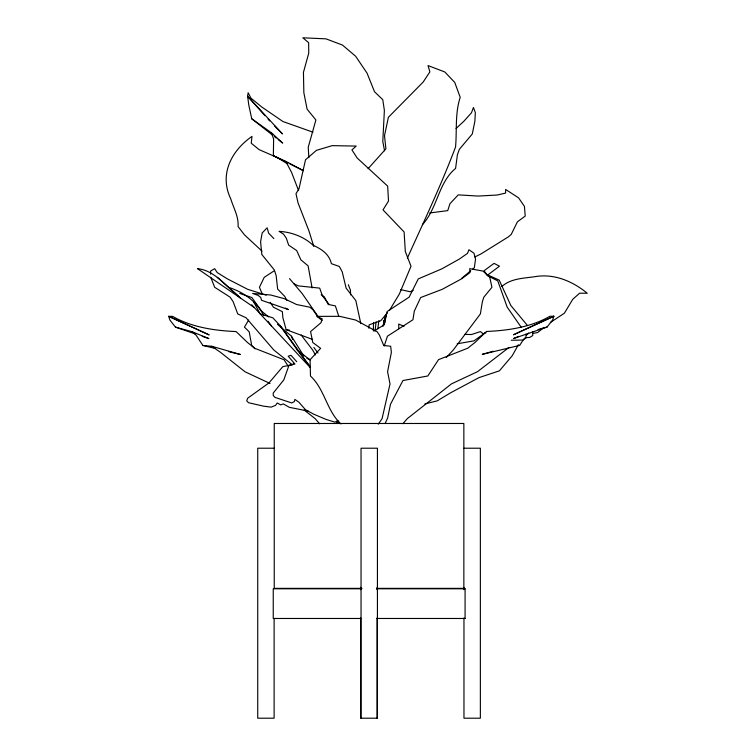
<?xml version="1.0" encoding="UTF-8"?>
<svg xmlns="http://www.w3.org/2000/svg" width="756" height="756" viewBox="0 0 756 756"><rect width="100%" height="100%" fill="white"/><g stroke="black" fill="none" stroke-linecap="round" stroke-linejoin="round"><path stroke-width="1.13" d="M287.856 162.946L273.37 155.727L273.615 139.009L271.461 132.801L251.748 118.786L248.781 104.989L247.637 96.296L248.129 92.742L250.983 98.157L261.557 106.851L282.942 121.527L312.956 132.177M526.025 334.133L525.959 338.102L522.878 340.049L511.245 340.247M368.89 328.255L369.108 324.853L380.778 320.724L387.422 312.719M373.54 322.5L373.37 331.043M375.08 330.854L376.101 321.848M377.839 328.784L378.86 320.591M383.084 325.628L385.39 315.781M382.99 326.223L386.543 313.938M384.228 345.993L387.412 336.222L412.937 319.76L414.279 311.198L420.657 297.552L442.26 289.312L461.661 278.784L470.034 272.547L469.712 268.663L482.99 271.083L489.756 277.301L491.939 287.271L483.84 297.193L482.375 301.701L480.381 313.91L453.279 350L446.238 357.522M407.389 258.032C423.984 221.281 441.353 184.719 455.556 146.985C457.021 130.382 454.866 113.532 460.206 97.344L454.734 82.404L444.811 71.971L428.028 65.564L429.88 71.896L423.162 82.054L388.386 117.303L384.502 135.664L385.9 148.838L368.077 168.692M385.154 423.426L387.62 418.087L390.493 404.243L402.957 380.533L427.83 375.978L438.518 359.658L467.709 348.232L475.061 342.402L486.458 331.468C508.127 330.552 530.986 327.15 549.933 316.273L553.817 316.254L552.655 319.968L547.108 327.008L513.655 338.499L518.824 336.382M518.332 344.812L512.256 355.707L499.404 370.837L478.992 377.622L450.727 392.742L437.242 400.85L424.881 403.931M248.639 320.062L244.434 327.112L249.206 331.818L251.701 345.473L254.989 348.847M493.224 351.219L482.224 354.366L519.665 345.379L523.965 338.839M378.274 424.163L382.054 418.711L390.02 383.972L387.582 371.772L391.381 352.277L390.672 346.267L383.717 345.473L379.446 335.191L377.225 331.818L355.689 320.062L339.699 316.348L316.783 316.367L322.122 318.796L321.016 322.699L310.584 331.563L312.767 342.496L320.62 348.327L310.073 359.752L310.489 376.072C324.683 389.047 326.772 411.028 340.947 423.936M422.453 224.636C437.544 208.316 438.196 182.716 455.584 168.418L457.389 154.819L459.346 149.329L472.273 133.982L474.872 121.3L475.326 112.578L473.445 107.475L471.46 112.786L463.815 121.31L456.038 128.511M389.633 310.055L399.385 293.952L411.028 266.244L405.31 251.493L404.11 231.988L383.018 209.875L388.508 201.049L387.658 186.127L357.182 158.013L351.937 149.905L356.208 146.088L332.177 145.634L316.424 150.359L305.519 159.79L298.951 188.915L295.983 193.668L298.025 202.863L308.93 230.845L313.759 246.38M402.853 423.729L407.323 418.616L451.474 383.878L477.527 371.668L508.892 347.505M267.18 227.792L262.171 232.961L260.593 241.74L261.812 254.47L274.305 269.939L276.129 275.449L277.65 289.066L284.719 296.38L286.817 300.302M526.422 335.097L528.68 333.065M461.831 278.18L470.752 270.724M472.538 269.23L474.324 267.747L475.543 259.147L473.974 253.222L468.956 249.735L467.529 253.345L459.251 259.128L441.75 268.9L418.276 278.898L409.128 297.165L387.11 311.548L384.284 324.787L374.315 330.835M543.97 327.509L537.573 332.574L532.999 333.349M294.018 363.362L292.185 364.723L282.782 366.679L268.956 382.942L247.675 398.214L246.721 400.916L248.592 402.74L263.655 406.17L271.083 407.134L275.553 405.367L277.263 402.967L280.674 404.895L283.283 403.893L289.34 407.323L308.023 411.047M484.416 333.311L474.021 340.852L457.182 343.791M550.377 322.453L564.392 313.211L572.755 299.291L579.606 293.205L587.27 293.252C572.424 281.1 553.789 273.209 534.36 276.762C523.086 278.331 510.943 278.51 501.899 286.439M273.776 271.083L264.25 277.301L259.421 287.271L262.37 294.216M474.844 256.936L480.882 253.997L508.344 236.883L511.217 234.445L517.397 221.848L525.231 216.055L524.437 206.388L518.569 197.826L505.641 189.463L505.594 193.092L497.164 195.039L478.009 196.059L458.249 194.878L449.971 203.676L447.732 210.631L429.682 212.975M413.248 290.285L410.196 291.759L400.727 289.642M486.08 332.716L483.084 333.708L480.391 331.591L471.517 334.521L464.571 334.426M538.083 329.521L547.108 327.008M338.65 421.016L334.653 422.075L326.006 419.4L313.456 414.071L305.433 409.648L298.894 402.22L294.897 399.376L294.358 401.559L291.75 402.957L275.052 397.42L273.285 395.577L273.218 393.073L283.802 379.899L288.981 365.337L294.944 364.061L288.197 356.189L290.984 355.311L296.739 361.708M517.454 345.577L519.665 345.379M525.051 337.63L529.673 337.478L532.772 335.522L532.564 331.638M274.116 448.214L257.73 448.214L257.73 718.2L274.116 718.2L274.116 618.474M463.967 448.214L480.362 448.214L480.362 718.2L463.967 718.2L463.967 617.983M362.039 588.357L274.239 588.357L274.239 423.483L463.853 423.483L463.853 588.357L377.225 588.357M361.529 588.792L273.247 588.792L273.247 618.474L361.529 618.474M376.8 588.792L465.138 588.792M376.8 618.474L465.138 618.474M288.423 366.471L284.029 359.752L254.829 348.327L247.486 342.496L236.089 331.563C214.421 330.646 191.551 327.244 172.614 316.367L168.73 316.348L169.892 320.062L175.439 327.112L192.355 331.818L196.125 335.191L202.882 345.473L211.718 346.267L240.314 354.46L228.974 351.738M270.194 302.372L273.474 307.267L282.375 311.67L282.839 317.567L286.146 329.682L289.463 330.117M202.882 345.473L215.356 348.469M266.235 295.152L247.675 289.312L227.216 278.784L217.199 272.547L214.676 268.663L210.565 271.083L210.659 274.192M239.775 293.432L251.871 297.552L261.661 311.198L268.635 316.906M175.439 327.112L195.511 334.001M202.202 336.297L208.892 338.594L192.355 331.818M286.146 329.682L312.568 339.425M404.006 326.299L398.714 324.078L398.79 328.747M306.851 358.335L310.083 359.714M273.37 155.727L285.749 161.33L303.373 170.601M270.034 383.481L245.02 371.772L220.431 352.277L211.718 346.267M254.252 307.512L197.514 268.663C210.177 269.901 219.637 279.011 228.492 287.271C244.16 292.534 256.067 300.831 263.835 315.649M293.8 283.67L298.261 285.881L319.684 288.121L322.453 295.87L329.285 304.64L335.38 305.896L338.669 315.951M289.926 163.986L303.383 170.686M285.333 308.051L288.348 309.573L261.529 300.274L260.744 297.439L258.127 295.388L252.636 293.441L270.733 295.01L284.511 298.724L296.56 304.517L309.875 307.219L312.88 309.695L318.37 317.539M321.187 294.717L324.154 296.598L328.359 304.687M287.686 164.043L277.839 157.806L259.138 149.641L251.238 143.224L251.984 136.382C231.317 150.794 218.975 174.523 230.76 198.828C233.519 208.032 238.83 216.632 238.064 226.564L244.462 234.842L262.067 251.172M322.226 320.355L319.429 318.446L302.23 293.64L289.52 278.605M383.377 320.676L385.106 321.999M253.525 301.701L260.225 313.91L272.803 317.794L280.268 325.798L297.25 350L310.111 359.903M251.748 118.786L272.68 135.22M274.494 136.656L276.318 138.083M278.132 139.51L282.687 143.082L271.461 132.801M304.186 410.026L315.224 418.711L319.684 423.823M292.26 364.713L273.795 350L246.106 317.794L237.724 313.91L233.15 301.701L230.145 297.193L214.657 287.271L210.763 277.301M277.405 324.248L291.457 336.222L303.884 356.133M217.359 277.301L240.625 298.185L228.492 287.271M274.428 125.761L282.432 133.897L247.637 96.296L264.969 115.668M273.88 238.594L268.607 233.131L267.463 228.86M251.672 304.744L310.187 367.501M268.059 119.127L269.627 120.884M527.329 325.345L510.876 305.556L499.177 280.089L487.771 274.995L499.461 266.188L494.084 263.362L484.076 270.714L487.28 275.496L497.769 280.882L507.172 307.106L521.309 327.376M336.987 420.931L339.132 423.53M301.143 334.984L312.521 349.82L315.432 354.904M297.25 350L310.489 367.321M313.844 347.391L318.002 353.033M267.955 321.234L271.385 325.883M280.268 325.798L310.518 367.236M285.749 161.33L291.57 172.377L298.573 190.588M336.401 421.385L337.393 423.53M348.318 284.738L350.444 290.2L350.567 294.897M291.457 336.222L292.648 339.482M360.81 323.653L355.83 300.586L346.116 288.14L342.241 271.905L339.349 266.481L331.421 263.693C329.229 254.177 321.555 249.026 313.154 245.303C303.836 236.628 291.674 232.158 279.077 231.336L283.509 234.105L286.354 238.263L288.641 245.133L296.702 250.557L300.869 259.828L308.098 265.819L312.105 287.96M384.568 150.794L382.791 141.533L384.379 110.414L382.782 99.716L374.532 91.759L367.047 73.152L355.632 56.246L342.477 45.067L325.987 38.849L302.844 37.8L308.656 42.695L308.741 53.137L303.449 72.33L303.846 92.686L307.097 109.176L315.895 119.968L308.24 147.222L308.854 157.645M465.082 588.792L465.082 618.474M463.967 587.336L463.967 589.689M377.055 587.336L377.055 589.689M377.055 617.983L377.055 718.2M361.037 718.2L361.037 448.214L377.433 448.214L377.433 718.2L360.659 718.2L360.659 617.983M360.659 587.336L360.659 589.689M553.817 316.254L513.56 334.738L553.817 316.254M208.987 334.832L168.73 316.348L208.987 334.832"/></g></svg>
